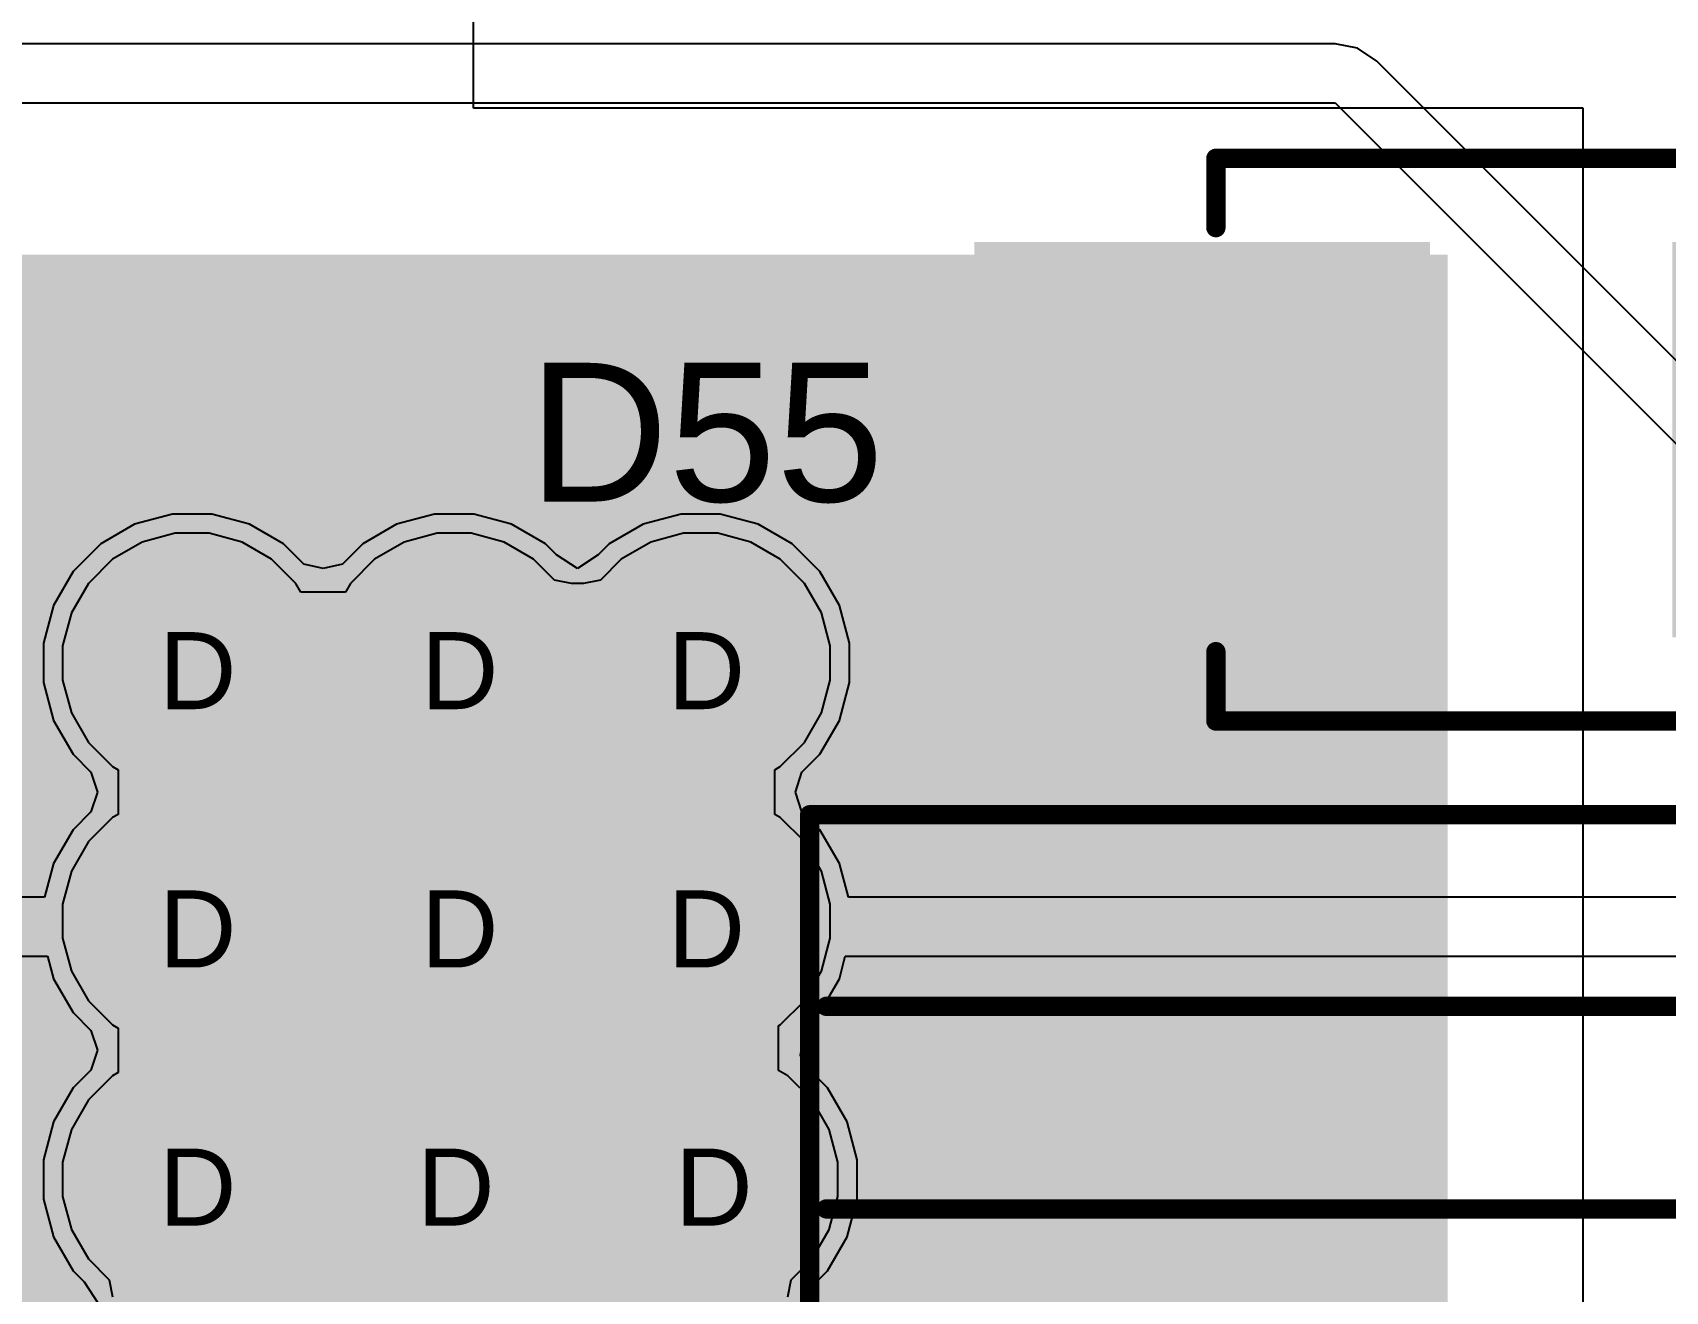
# Model space of a CAD drawing. Header units: inches. Extents: x 0 to 5379, y 0 to 5429.
# Drawn here: x 181.66 to 192.42, y 6.91 to 15.2 of the extents above; entities that cross this region are included whole.
import ezdxf

# ---------------------------------------------------------------- set-up
doc = ezdxf.new("R2010")
doc.units = ezdxf.units.IN
for name, color, linetype in [('Bottom Layer', 5, 'Continuous'), ('Bottom Solder', 6, 'Continuous'), ('Drill Drawing', 1, 'Continuous'), ('GND01', 16, 'Continuous'), ('GND02', 76, 'Continuous'), ('PWR', 156, 'Continuous'), ('SIG 01', 90, 'Continuous'), ('Top Layer', 1, 'Continuous'), ('Top Overlay', 2, 'Continuous'), ('Top Paste', 8, 'Continuous'), ('Top Solder', 216, 'Continuous'), ('Via Holes', 16, 'Continuous')]:
    doc.layers.add(name, color=color, linetype=linetype)
doc.styles.add('Arial', font='', dxfattribs={"height": 0.2})
doc.styles.get('Arial').set_extended_font_data('Arial')

# ---------------------------------------------------------------- blocks, each defined once
blk = doc.blocks.new('DB128L_5_08_2P_BK_S_817')
at = {"layer": 'Top Overlay'}
for points in [[(5.1, 4.949, 0.127, 0.127, 0), (5.1, -5.1, 0.127, 0.127, 0)], [(4.99, -2.503, 0.127, 0.127, 0), (-4.956, -2.503, 0.127, 0.127, 0)], [(4.99, -3.838, 0.127, 0.127, 0), (-4.99, -3.838, 0.127, 0.127, 0)], [(0.597, -3.838, 0.127, 0.127, 0), (0.473, -3.838, 0.127, 0.127, 0)], [(5.1, -5.1, 0.127, 0.127, 0), (-5.1, -5.1, 0.127, 0.127, 0)]]:
    blk.add_lwpolyline(points, format="xyseb", dxfattribs=at)
for points in [[(4.958, -2.503, 0.0635, 0.0635, 1), (5.022, -2.503, 0.0635, 0.0635, 1)], [(0.441, -3.838, 0.0635, 0.0635, 1), (0.505, -3.838, 0.0635, 0.0635, 1)], [(0.566, -3.838, 0.0635, 0.0635, 1), (0.629, -3.838, 0.0635, 0.0635, 1)], [(4.958, -3.838, 0.0635, 0.0635, 1), (5.022, -3.838, 0.0635, 0.0635, 1)], [(5.068, -5.1, 0.0635, 0.0635, 1), (5.132, -5.1, 0.0635, 0.0635, 1)], [(5.068, -5.1, 0.0635, 0.0635, 1), (5.132, -5.1, 0.0635, 0.0635, 1)]]:
    blk.add_lwpolyline(points, format="xyseb", close=True, dxfattribs=at)
blk = doc.blocks.new('SMB__881')
at = {"layer": 'Top Layer'}
for points in [[(-3.7, -1.2), (-3.7, 1.2), (-0.9, 1.2), (-0.9, -1.2)], [(0.9, -1.2), (0.9, 1.2), (3.7, 1.2), (3.7, -1.2)]]:
    blk.add_hatch(color=1, dxfattribs=at).paths.add_polyline_path(points)
at = {"layer": 'Top Overlay'}
for points in [[(2.591, 1.245), (4.826, 1.245), (4.826, 1.905), (2.591, 1.905)], [(3.734, -1.651), (4.826, -1.651), (4.826, 1.346), (3.734, 1.346)], [(2.591, -1.905), (4.826, -1.905), (4.826, -1.245), (2.591, -1.245)]]:
    blk.add_hatch(color=2, dxfattribs=at).paths.add_polyline_path(points)
at = {"layer": 'Top Paste'}
for points in [[(-3.7, -1.2), (-3.7, 1.2), (-0.9, 1.2), (-0.9, -1.2)], [(0.9, -1.2), (0.9, 1.2), (3.7, 1.2), (3.7, -1.2)]]:
    blk.add_hatch(color=8, dxfattribs=at).paths.add_polyline_path(points)
at = {"layer": 'Top Solder'}
for points in [[(-3.802, -1.302), (-3.802, 1.302), (-0.798, 1.302), (-0.798, -1.302)], [(0.798, -1.302), (0.798, 1.302), (3.802, 1.302), (3.802, -1.302)]]:
    blk.add_hatch(color=216, dxfattribs=at).paths.add_polyline_path(points)
at = {"layer": 'Top Overlay'}
for points in [[(-2.21, 1.854, 0.127, 0.127, 0), (2.591, 1.854, 0.127, 0.127, 0)], [(-2.21, 1.397, 0.127, 0.127, 0), (-2.21, 1.854, 0.127, 0.127, 0)], [(-2.21, -1.854, 0.127, 0.127, 0), (-2.21, -1.397, 0.127, 0.127, 0)], [(-2.21, -1.854, 0.127, 0.127, 0), (2.591, -1.854, 0.127, 0.127, 0)]]:
    blk.add_lwpolyline(points, format="xyseb", dxfattribs=at)
for points in [[(-2.242, 1.854, 0.0635, 0.0635, 1), (-2.178, 1.854, 0.0635, 0.0635, 1)], [(-2.242, 1.854, 0.0635, 0.0635, 1), (-2.178, 1.854, 0.0635, 0.0635, 1)], [(2.559, 1.854, 0.0635, 0.0635, 1), (2.623, 1.854, 0.0635, 0.0635, 1)], [(-2.242, 1.397, 0.0635, 0.0635, 1), (-2.178, 1.397, 0.0635, 0.0635, 1)], [(-2.242, -1.397, 0.0635, 0.0635, 1), (-2.178, -1.397, 0.0635, 0.0635, 1)], [(-2.242, -1.854, 0.0635, 0.0635, 1), (-2.178, -1.854, 0.0635, 0.0635, 1)], [(-2.242, -1.854, 0.0635, 0.0635, 1), (-2.178, -1.854, 0.0635, 0.0635, 1)], [(2.559, -1.854, 0.0635, 0.0635, 1), (2.623, -1.854, 0.0635, 0.0635, 1)]]:
    blk.add_lwpolyline(points, format="xyseb", close=True, dxfattribs=at)

msp = doc.modelspace()

# ---------------------------------------------------------------- hatches: boundary and pattern name
at = {"layer": 'Bottom Layer'}
h = msp.add_hatch(color=5, dxfattribs=at)
edge = h.paths.add_edge_path()
edge.add_arc((182.711, 11.051), 0.6, 0, 360)
h = msp.add_hatch(color=5, dxfattribs=at)
edge = h.paths.add_edge_path()
edge.add_arc((184.438, 11.051), 0.6, 0, 360)
h = msp.add_hatch(color=5, dxfattribs=at)
edge = h.paths.add_edge_path()
edge.add_arc((186.064, 11.051), 0.6, 0, 360)
h = msp.add_hatch(color=5, dxfattribs=at)
edge = h.paths.add_edge_path()
edge.add_arc((182.711, 9.349), 0.6, 0, 360)
h = msp.add_hatch(color=5, dxfattribs=at)
edge = h.paths.add_edge_path()
edge.add_arc((184.438, 9.349), 0.6, 0, 360)
h = msp.add_hatch(color=5, dxfattribs=at)
edge = h.paths.add_edge_path()
edge.add_arc((186.064, 9.349), 0.6, 0, 360)
h = msp.add_hatch(color=5, dxfattribs=at)
edge = h.paths.add_edge_path()
edge.add_arc((182.711, 7.647), 0.6, 0, 360)
h = msp.add_hatch(color=5, dxfattribs=at)
edge = h.paths.add_edge_path()
edge.add_arc((184.413, 7.647), 0.6, 0, 360)
h = msp.add_hatch(color=5, dxfattribs=at)
edge = h.paths.add_edge_path()
edge.add_arc((186.114, 7.647), 0.6, 0, 360)
at = {"layer": 'Bottom Solder'}
h = msp.add_hatch(color=6, dxfattribs=at)
edge = h.paths.add_edge_path()
edge.add_arc((182.711, 11.051), 0.702, 0, 360)
h = msp.add_hatch(color=6, dxfattribs=at)
edge = h.paths.add_edge_path()
edge.add_arc((184.438, 11.051), 0.702, 0, 360)
h = msp.add_hatch(color=6, dxfattribs=at)
edge = h.paths.add_edge_path()
edge.add_arc((186.064, 11.051), 0.702, 0, 360)
h = msp.add_hatch(color=6, dxfattribs=at)
edge = h.paths.add_edge_path()
edge.add_arc((182.711, 9.349), 0.702, 0, 360)
h = msp.add_hatch(color=6, dxfattribs=at)
edge = h.paths.add_edge_path()
edge.add_arc((184.438, 9.349), 0.702, 0, 360)
h = msp.add_hatch(color=6, dxfattribs=at)
edge = h.paths.add_edge_path()
edge.add_arc((186.064, 9.349), 0.702, 0, 360)
h = msp.add_hatch(color=6, dxfattribs=at)
edge = h.paths.add_edge_path()
edge.add_arc((182.711, 7.647), 0.702, 0, 360)
h = msp.add_hatch(color=6, dxfattribs=at)
edge = h.paths.add_edge_path()
edge.add_arc((184.413, 7.647), 0.702, 0, 360)
h = msp.add_hatch(color=6, dxfattribs=at)
edge = h.paths.add_edge_path()
edge.add_arc((186.114, 7.647), 0.702, 0, 360)
at = {"layer": 'GND01'}
h = msp.add_hatch(color=16, dxfattribs=at)
edge = h.paths.add_edge_path()
edge.add_arc((182.711, 11.051), 0.6, 0, 360)
h = msp.add_hatch(color=16, dxfattribs=at)
edge = h.paths.add_edge_path()
edge.add_arc((184.438, 11.051), 0.6, 0, 360)
h = msp.add_hatch(color=16, dxfattribs=at)
edge = h.paths.add_edge_path()
edge.add_arc((186.064, 11.051), 0.6, 0, 360)
h = msp.add_hatch(color=16, dxfattribs=at)
edge = h.paths.add_edge_path()
edge.add_arc((182.711, 9.349), 0.6, 0, 360)
h = msp.add_hatch(color=16, dxfattribs=at)
edge = h.paths.add_edge_path()
edge.add_arc((184.438, 9.349), 0.6, 0, 360)
h = msp.add_hatch(color=16, dxfattribs=at)
edge = h.paths.add_edge_path()
edge.add_arc((186.064, 9.349), 0.6, 0, 360)
h = msp.add_hatch(color=16, dxfattribs=at)
edge = h.paths.add_edge_path()
edge.add_arc((182.711, 7.647), 0.6, 0, 360)
h = msp.add_hatch(color=16, dxfattribs=at)
edge = h.paths.add_edge_path()
edge.add_arc((184.413, 7.647), 0.6, 0, 360)
h = msp.add_hatch(color=16, dxfattribs=at)
edge = h.paths.add_edge_path()
edge.add_arc((186.114, 7.647), 0.6, 0, 360)
at = {"layer": 'GND02'}
h = msp.add_hatch(color=76, dxfattribs=at)
edge = h.paths.add_edge_path()
edge.add_arc((182.711, 11.051), 0.6, 0, 360)
h = msp.add_hatch(color=76, dxfattribs=at)
edge = h.paths.add_edge_path()
edge.add_arc((184.438, 11.051), 0.6, 0, 360)
h = msp.add_hatch(color=76, dxfattribs=at)
edge = h.paths.add_edge_path()
edge.add_arc((186.064, 11.051), 0.6, 0, 360)
h = msp.add_hatch(color=76, dxfattribs=at)
edge = h.paths.add_edge_path()
edge.add_arc((182.711, 9.349), 0.6, 0, 360)
h = msp.add_hatch(color=76, dxfattribs=at)
edge = h.paths.add_edge_path()
edge.add_arc((184.438, 9.349), 0.6, 0, 360)
h = msp.add_hatch(color=76, dxfattribs=at)
edge = h.paths.add_edge_path()
edge.add_arc((186.064, 9.349), 0.6, 0, 360)
h = msp.add_hatch(color=76, dxfattribs=at)
edge = h.paths.add_edge_path()
edge.add_arc((182.711, 7.647), 0.6, 0, 360)
h = msp.add_hatch(color=76, dxfattribs=at)
edge = h.paths.add_edge_path()
edge.add_arc((184.413, 7.647), 0.6, 0, 360)
h = msp.add_hatch(color=76, dxfattribs=at)
edge = h.paths.add_edge_path()
edge.add_arc((186.114, 7.647), 0.6, 0, 360)
at = {"layer": 'PWR'}
h = msp.add_hatch(color=156, dxfattribs=at)
edge = h.paths.add_edge_path()
edge.add_arc((182.711, 11.051), 0.6, 0, 360)
h = msp.add_hatch(color=156, dxfattribs=at)
edge = h.paths.add_edge_path()
edge.add_arc((184.438, 11.051), 0.6, 0, 360)
h = msp.add_hatch(color=156, dxfattribs=at)
edge = h.paths.add_edge_path()
edge.add_arc((186.064, 11.051), 0.6, 0, 360)
h = msp.add_hatch(color=156, dxfattribs=at)
edge = h.paths.add_edge_path()
edge.add_arc((182.711, 9.349), 0.6, 0, 360)
h = msp.add_hatch(color=156, dxfattribs=at)
edge = h.paths.add_edge_path()
edge.add_arc((184.438, 9.349), 0.6, 0, 360)
h = msp.add_hatch(color=156, dxfattribs=at)
edge = h.paths.add_edge_path()
edge.add_arc((186.064, 9.349), 0.6, 0, 360)
h = msp.add_hatch(color=156, dxfattribs=at)
edge = h.paths.add_edge_path()
edge.add_arc((182.711, 7.647), 0.6, 0, 360)
h = msp.add_hatch(color=156, dxfattribs=at)
edge = h.paths.add_edge_path()
edge.add_arc((184.413, 7.647), 0.6, 0, 360)
h = msp.add_hatch(color=156, dxfattribs=at)
edge = h.paths.add_edge_path()
edge.add_arc((186.114, 7.647), 0.6, 0, 360)
at = {"layer": 'SIG 01'}
h = msp.add_hatch(color=90, dxfattribs=at)
edge = h.paths.add_edge_path()
edge.add_arc((182.711, 11.051), 0.6, 0, 360)
h = msp.add_hatch(color=90, dxfattribs=at)
edge = h.paths.add_edge_path()
edge.add_arc((184.438, 11.051), 0.6, 0, 360)
h = msp.add_hatch(color=90, dxfattribs=at)
edge = h.paths.add_edge_path()
edge.add_arc((186.064, 11.051), 0.6, 0, 360)
h = msp.add_hatch(color=90, dxfattribs=at)
edge = h.paths.add_edge_path()
edge.add_arc((182.711, 9.349), 0.6, 0, 360)
h = msp.add_hatch(color=90, dxfattribs=at)
edge = h.paths.add_edge_path()
edge.add_arc((184.438, 9.349), 0.6, 0, 360)
h = msp.add_hatch(color=90, dxfattribs=at)
edge = h.paths.add_edge_path()
edge.add_arc((186.064, 9.349), 0.6, 0, 360)
h = msp.add_hatch(color=90, dxfattribs=at)
edge = h.paths.add_edge_path()
edge.add_arc((182.711, 7.647), 0.6, 0, 360)
h = msp.add_hatch(color=90, dxfattribs=at)
edge = h.paths.add_edge_path()
edge.add_arc((184.413, 7.647), 0.6, 0, 360)
h = msp.add_hatch(color=90, dxfattribs=at)
edge = h.paths.add_edge_path()
edge.add_arc((186.114, 7.647), 0.6, 0, 360)
at = {"layer": 'Top Layer'}
msp.add_hatch(color=1, dxfattribs=at).paths.add_polyline_path([(181.462, 0.388), (190.987, 0.388), (190.987, 13.741), (181.462, 13.741)])
h = msp.add_hatch(color=1, dxfattribs=at)
edge = h.paths.add_edge_path()
edge.add_arc((182.711, 11.051), 0.6, 0, 360)
h = msp.add_hatch(color=1, dxfattribs=at)
edge = h.paths.add_edge_path()
edge.add_arc((184.438, 11.051), 0.6, 0, 360)
h = msp.add_hatch(color=1, dxfattribs=at)
edge = h.paths.add_edge_path()
edge.add_arc((186.064, 11.051), 0.6, 0, 360)
h = msp.add_hatch(color=1, dxfattribs=at)
edge = h.paths.add_edge_path()
edge.add_arc((182.711, 9.349), 0.6, 0, 360)
h = msp.add_hatch(color=1, dxfattribs=at)
edge = h.paths.add_edge_path()
edge.add_arc((184.438, 9.349), 0.6, 0, 360)
h = msp.add_hatch(color=1, dxfattribs=at)
edge = h.paths.add_edge_path()
edge.add_arc((186.064, 9.349), 0.6, 0, 360)
h = msp.add_hatch(color=1, dxfattribs=at)
edge = h.paths.add_edge_path()
edge.add_arc((182.711, 7.647), 0.6, 0, 360)
h = msp.add_hatch(color=1, dxfattribs=at)
edge = h.paths.add_edge_path()
edge.add_arc((184.413, 7.647), 0.6, 0, 360)
h = msp.add_hatch(color=1, dxfattribs=at)
edge = h.paths.add_edge_path()
edge.add_arc((186.114, 7.647), 0.6, 0, 360)
at = {"layer": 'Top Solder'}
h = msp.add_hatch(color=216, dxfattribs=at)
edge = h.paths.add_edge_path()
edge.add_arc((182.711, 11.051), 0.702, 0, 360)
h = msp.add_hatch(color=216, dxfattribs=at)
edge = h.paths.add_edge_path()
edge.add_arc((184.438, 11.051), 0.702, 0, 360)
h = msp.add_hatch(color=216, dxfattribs=at)
edge = h.paths.add_edge_path()
edge.add_arc((186.064, 11.051), 0.702, 0, 360)
h = msp.add_hatch(color=216, dxfattribs=at)
edge = h.paths.add_edge_path()
edge.add_arc((182.711, 9.349), 0.702, 0, 360)
h = msp.add_hatch(color=216, dxfattribs=at)
edge = h.paths.add_edge_path()
edge.add_arc((184.438, 9.349), 0.702, 0, 360)
h = msp.add_hatch(color=216, dxfattribs=at)
edge = h.paths.add_edge_path()
edge.add_arc((186.064, 9.349), 0.702, 0, 360)
h = msp.add_hatch(color=216, dxfattribs=at)
edge = h.paths.add_edge_path()
edge.add_arc((182.711, 7.647), 0.702, 0, 360)
h = msp.add_hatch(color=216, dxfattribs=at)
edge = h.paths.add_edge_path()
edge.add_arc((184.413, 7.647), 0.702, 0, 360)
h = msp.add_hatch(color=216, dxfattribs=at)
edge = h.paths.add_edge_path()
edge.add_arc((186.114, 7.647), 0.702, 0, 360)
at = {"layer": 'Via Holes'}
h = msp.add_hatch(color=7, dxfattribs=at)
edge = h.paths.add_edge_path()
edge.add_arc((182.711, 11.051), 0.35, 0, 360)
h = msp.add_hatch(color=7, dxfattribs=at)
edge = h.paths.add_edge_path()
edge.add_arc((184.438, 11.051), 0.35, 0, 360)
h = msp.add_hatch(color=7, dxfattribs=at)
edge = h.paths.add_edge_path()
edge.add_arc((186.064, 11.051), 0.35, 0, 360)
h = msp.add_hatch(color=7, dxfattribs=at)
edge = h.paths.add_edge_path()
edge.add_arc((182.711, 9.349), 0.35, 0, 360)
h = msp.add_hatch(color=7, dxfattribs=at)
edge = h.paths.add_edge_path()
edge.add_arc((184.438, 9.349), 0.35, 0, 360)
h = msp.add_hatch(color=7, dxfattribs=at)
edge = h.paths.add_edge_path()
edge.add_arc((186.064, 9.349), 0.35, 0, 360)
h = msp.add_hatch(color=7, dxfattribs=at)
edge = h.paths.add_edge_path()
edge.add_arc((182.711, 7.647), 0.35, 0, 360)
h = msp.add_hatch(color=7, dxfattribs=at)
edge = h.paths.add_edge_path()
edge.add_arc((184.413, 7.647), 0.35, 0, 360)
h = msp.add_hatch(color=7, dxfattribs=at)
edge = h.paths.add_edge_path()
edge.add_arc((186.114, 7.647), 0.35, 0, 360)

# ---------------------------------------------------------------- linework, layer by layer
at = {"layer": 'GND01'}
for p, q in [((182.381, 11.847), (182.186, 11.734)), ((182.598, 11.905), (182.381, 11.847)), ((182.823, 11.905), (182.598, 11.905)), ((183.04, 11.847), (182.823, 11.905)), ((183.235, 11.734), (183.04, 11.847)), ((184.108, 11.847), (183.914, 11.734)), ((184.326, 11.905), (184.108, 11.847)), ((184.55, 11.905), (184.326, 11.905)), ((184.768, 11.847), (184.55, 11.905)), ((184.962, 11.734), (184.768, 11.847)), ((185.734, 11.847), (185.539, 11.734)), ((185.951, 11.905), (185.734, 11.847)), ((186.176, 11.905), (185.951, 11.905)), ((186.393, 11.847), (186.176, 11.905)), ((186.588, 11.734), (186.393, 11.847)), ((182.186, 11.734), (182.027, 11.575)), ((183.394, 11.575), (183.235, 11.734)), ((183.914, 11.734), (183.755, 11.575)), ((185.1, 11.597), (184.962, 11.734)), ((185.539, 11.734), (185.402, 11.597)), ((186.747, 11.575), (186.588, 11.734)), ((182.027, 11.575), (181.915, 11.381)), ((183.428, 11.517), (183.394, 11.575)), ((183.721, 11.517), (183.428, 11.517)), ((183.755, 11.575), (183.721, 11.517)), ((185.211, 11.575), (185.1, 11.597)), ((185.291, 11.575), (185.211, 11.575)), ((185.402, 11.597), (185.291, 11.575)), ((186.859, 11.381), (186.747, 11.575)), ((181.915, 11.381), (181.857, 11.163)), ((186.918, 11.163), (186.859, 11.381)), ((181.857, 11.163), (181.857, 10.938)), ((186.918, 10.938), (186.918, 11.163)), ((181.857, 10.938), (181.915, 10.721)), ((186.859, 10.721), (186.918, 10.938)), ((181.915, 10.721), (182.027, 10.527)), ((186.747, 10.527), (186.859, 10.721)), ((182.027, 10.527), (182.186, 10.368)), ((186.588, 10.368), (186.747, 10.527)), ((182.186, 10.368), (182.223, 10.347)), ((182.223, 10.347), (182.223, 10.053)), ((186.552, 10.347), (186.588, 10.368)), ((186.552, 10.053), (186.552, 10.347)), ((182.186, 10.032), (182.027, 9.873)), ((182.223, 10.053), (182.186, 10.032)), ((186.588, 10.032), (186.552, 10.053)), ((186.747, 9.873), (186.588, 10.032)), ((182.027, 9.873), (181.915, 9.679)), ((186.859, 9.679), (186.747, 9.873)), ((181.915, 9.679), (181.857, 9.462)), ((186.918, 9.462), (186.859, 9.679)), ((181.857, 9.462), (181.857, 9.237)), ((186.918, 9.237), (186.918, 9.462)), ((181.857, 9.237), (181.915, 9.019)), ((186.859, 9.019), (186.918, 9.237)), ((181.915, 9.019), (182.027, 8.825)), ((186.747, 8.825), (186.859, 9.019)), ((182.027, 8.825), (182.186, 8.666)), ((186.588, 8.666), (186.747, 8.825)), ((182.186, 8.666), (182.223, 8.645)), ((182.223, 8.645), (182.223, 8.352)), ((186.577, 8.66), (186.588, 8.666)), ((186.577, 8.366), (186.577, 8.66)), ((182.186, 8.331), (182.027, 8.172)), ((182.223, 8.352), (182.186, 8.331)), ((186.639, 8.331), (186.577, 8.366)), ((186.798, 8.172), (186.639, 8.331)), ((182.027, 8.172), (181.915, 7.977)), ((186.91, 7.977), (186.798, 8.172)), ((181.915, 7.977), (181.857, 7.76)), ((186.968, 7.76), (186.91, 7.977)), ((181.857, 7.76), (181.857, 7.535)), ((186.968, 7.535), (186.968, 7.76)), ((181.857, 7.535), (181.915, 7.318)), ((186.91, 7.318), (186.968, 7.535)), ((181.915, 7.318), (182.027, 7.123)), ((186.798, 7.123), (186.91, 7.318)), ((182.027, 7.123), (182.165, 6.986)), ((186.661, 6.986), (186.798, 7.123)), ((182.165, 6.986), (182.186, 6.874)), ((186.639, 6.874), (186.661, 6.986))]:
    msp.add_line(p, q, dxfattribs=at)
at = {"layer": 'GND02'}
for p, q in [((182.381, 11.847), (182.186, 11.734)), ((182.598, 11.905), (182.381, 11.847)), ((182.823, 11.905), (182.598, 11.905)), ((183.04, 11.847), (182.823, 11.905)), ((183.235, 11.734), (183.04, 11.847)), ((184.108, 11.847), (183.914, 11.734)), ((184.326, 11.905), (184.108, 11.847)), ((184.55, 11.905), (184.326, 11.905)), ((184.768, 11.847), (184.55, 11.905)), ((184.962, 11.734), (184.768, 11.847)), ((185.734, 11.847), (185.539, 11.734)), ((185.951, 11.905), (185.734, 11.847)), ((186.176, 11.905), (185.951, 11.905)), ((186.393, 11.847), (186.176, 11.905)), ((186.588, 11.734), (186.393, 11.847)), ((182.186, 11.734), (182.027, 11.575)), ((183.394, 11.575), (183.235, 11.734)), ((183.914, 11.734), (183.755, 11.575)), ((185.1, 11.597), (184.962, 11.734)), ((185.539, 11.734), (185.402, 11.597)), ((186.747, 11.575), (186.588, 11.734)), ((182.027, 11.575), (181.915, 11.381)), ((183.428, 11.517), (183.394, 11.575)), ((183.721, 11.517), (183.428, 11.517)), ((183.755, 11.575), (183.721, 11.517)), ((185.211, 11.575), (185.1, 11.597)), ((185.291, 11.575), (185.211, 11.575)), ((185.402, 11.597), (185.291, 11.575)), ((186.859, 11.381), (186.747, 11.575)), ((181.915, 11.381), (181.857, 11.163)), ((186.918, 11.163), (186.859, 11.381)), ((181.857, 11.163), (181.857, 10.938)), ((186.918, 10.938), (186.918, 11.163)), ((181.857, 10.938), (181.915, 10.721)), ((186.859, 10.721), (186.918, 10.938)), ((181.915, 10.721), (182.027, 10.527)), ((186.747, 10.527), (186.859, 10.721)), ((182.027, 10.527), (182.186, 10.368)), ((186.588, 10.368), (186.747, 10.527)), ((182.186, 10.368), (182.223, 10.347)), ((182.223, 10.347), (182.223, 10.053)), ((186.552, 10.347), (186.588, 10.368)), ((186.552, 10.053), (186.552, 10.347)), ((182.186, 10.032), (182.027, 9.873)), ((182.223, 10.053), (182.186, 10.032)), ((186.588, 10.032), (186.552, 10.053)), ((186.747, 9.873), (186.588, 10.032)), ((182.027, 9.873), (181.915, 9.679)), ((186.859, 9.679), (186.747, 9.873)), ((181.915, 9.679), (181.857, 9.462)), ((186.918, 9.462), (186.859, 9.679)), ((181.857, 9.462), (181.857, 9.237)), ((186.918, 9.237), (186.918, 9.462)), ((181.857, 9.237), (181.915, 9.019)), ((186.859, 9.019), (186.918, 9.237)), ((181.915, 9.019), (182.027, 8.825)), ((186.747, 8.825), (186.859, 9.019)), ((182.027, 8.825), (182.186, 8.666)), ((186.588, 8.666), (186.747, 8.825)), ((182.186, 8.666), (182.223, 8.645)), ((182.223, 8.645), (182.223, 8.352)), ((186.577, 8.66), (186.588, 8.666)), ((186.577, 8.366), (186.577, 8.66)), ((182.186, 8.331), (182.027, 8.172)), ((182.223, 8.352), (182.186, 8.331)), ((186.639, 8.331), (186.577, 8.366)), ((186.798, 8.172), (186.639, 8.331)), ((182.027, 8.172), (181.915, 7.977)), ((186.91, 7.977), (186.798, 8.172)), ((181.915, 7.977), (181.857, 7.76)), ((186.968, 7.76), (186.91, 7.977)), ((181.857, 7.76), (181.857, 7.535)), ((186.968, 7.535), (186.968, 7.76)), ((181.857, 7.535), (181.915, 7.318)), ((186.91, 7.318), (186.968, 7.535)), ((181.915, 7.318), (182.027, 7.123)), ((186.798, 7.123), (186.91, 7.318)), ((182.027, 7.123), (182.165, 6.986)), ((186.661, 6.986), (186.798, 7.123)), ((182.165, 6.986), (182.186, 6.874)), ((186.639, 6.874), (186.661, 6.986))]:
    msp.add_line(p, q, dxfattribs=at)
at = {"layer": 'PWR'}
for p, q in [((190.246, 15.13), (169.292, 15.13)), ((190.394, 15.101), (190.246, 15.13)), ((190.52, 15.017), (190.394, 15.101)), ((195.115, 10.421), (190.52, 15.017)), ((169.292, 14.742), (190.246, 14.742)), ((190.246, 14.742), (194.955, 10.033)), ((182.381, 11.847), (182.186, 11.734)), ((182.598, 11.905), (182.381, 11.847)), ((182.823, 11.905), (182.598, 11.905)), ((183.04, 11.847), (182.823, 11.905)), ((183.235, 11.734), (183.04, 11.847)), ((184.108, 11.847), (183.914, 11.734)), ((184.326, 11.905), (184.108, 11.847)), ((184.55, 11.905), (184.326, 11.905)), ((184.768, 11.847), (184.55, 11.905)), ((184.962, 11.734), (184.768, 11.847)), ((185.734, 11.847), (185.539, 11.734)), ((185.951, 11.905), (185.734, 11.847)), ((186.176, 11.905), (185.951, 11.905)), ((186.393, 11.847), (186.176, 11.905)), ((186.588, 11.734), (186.393, 11.847)), ((182.186, 11.734), (182.027, 11.575)), ((183.394, 11.575), (183.235, 11.734)), ((183.914, 11.734), (183.755, 11.575)), ((185.1, 11.597), (184.962, 11.734)), ((185.539, 11.734), (185.402, 11.597)), ((186.747, 11.575), (186.588, 11.734)), ((182.027, 11.575), (181.915, 11.381)), ((183.428, 11.517), (183.394, 11.575)), ((183.721, 11.517), (183.428, 11.517)), ((183.755, 11.575), (183.721, 11.517)), ((185.211, 11.575), (185.1, 11.597)), ((185.291, 11.575), (185.211, 11.575)), ((185.402, 11.597), (185.291, 11.575)), ((186.859, 11.381), (186.747, 11.575)), ((181.915, 11.381), (181.857, 11.163)), ((186.918, 11.163), (186.859, 11.381)), ((181.857, 11.163), (181.857, 10.938)), ((186.918, 10.938), (186.918, 11.163)), ((181.857, 10.938), (181.915, 10.721)), ((186.859, 10.721), (186.918, 10.938)), ((181.915, 10.721), (182.027, 10.527)), ((186.747, 10.527), (186.859, 10.721)), ((182.027, 10.527), (182.186, 10.368)), ((186.588, 10.368), (186.747, 10.527)), ((182.186, 10.368), (182.223, 10.347)), ((182.223, 10.347), (182.223, 10.053)), ((186.552, 10.347), (186.588, 10.368)), ((186.552, 10.053), (186.552, 10.347)), ((182.186, 10.032), (182.027, 9.873)), ((182.223, 10.053), (182.186, 10.032)), ((186.588, 10.032), (186.552, 10.053)), ((186.747, 9.873), (186.588, 10.032)), ((182.027, 9.873), (181.915, 9.679)), ((186.859, 9.679), (186.747, 9.873)), ((181.915, 9.679), (181.857, 9.462)), ((186.918, 9.462), (186.859, 9.679)), ((181.857, 9.462), (181.857, 9.237)), ((186.918, 9.237), (186.918, 9.462)), ((181.857, 9.237), (181.915, 9.019)), ((186.859, 9.019), (186.918, 9.237)), ((181.915, 9.019), (182.027, 8.825)), ((186.747, 8.825), (186.859, 9.019)), ((182.027, 8.825), (182.186, 8.666)), ((186.588, 8.666), (186.747, 8.825)), ((182.186, 8.666), (182.223, 8.645)), ((182.223, 8.645), (182.223, 8.352)), ((186.577, 8.66), (186.588, 8.666)), ((186.577, 8.366), (186.577, 8.66)), ((182.186, 8.331), (182.027, 8.172)), ((182.223, 8.352), (182.186, 8.331)), ((186.639, 8.331), (186.577, 8.366)), ((186.798, 8.172), (186.639, 8.331)), ((182.027, 8.172), (181.915, 7.977)), ((186.91, 7.977), (186.798, 8.172)), ((181.915, 7.977), (181.857, 7.76)), ((186.968, 7.76), (186.91, 7.977)), ((181.857, 7.76), (181.857, 7.535)), ((186.968, 7.535), (186.968, 7.76)), ((181.857, 7.535), (181.915, 7.318)), ((186.91, 7.318), (186.968, 7.535)), ((181.915, 7.318), (182.027, 7.123)), ((186.798, 7.123), (186.91, 7.318)), ((182.027, 7.123), (182.165, 6.986)), ((186.661, 6.986), (186.798, 7.123)), ((182.165, 6.986), (182.186, 6.874)), ((186.639, 6.874), (186.661, 6.986))]:
    msp.add_line(p, q, dxfattribs=at)
at = {"layer": 'SIG 01'}
for p, q in [((182.332, 11.965), (182.108, 11.836)), ((182.582, 12.032), (182.332, 11.965)), ((182.84, 12.032), (182.582, 12.032)), ((183.089, 11.965), (182.84, 12.032)), ((183.313, 11.836), (183.089, 11.965)), ((184.059, 11.965), (183.836, 11.836)), ((184.309, 12.032), (184.059, 11.965)), ((184.567, 12.032), (184.309, 12.032)), ((184.817, 11.965), (184.567, 12.032)), ((185.04, 11.836), (184.817, 11.965)), ((185.685, 11.965), (185.461, 11.836)), ((185.934, 12.032), (185.685, 11.965)), ((186.193, 12.032), (185.934, 12.032)), ((186.442, 11.965), (186.193, 12.032)), ((186.666, 11.836), (186.442, 11.965)), ((182.108, 11.836), (181.926, 11.653)), ((183.447, 11.702), (183.313, 11.836)), ((183.836, 11.836), (183.702, 11.702)), ((185.113, 11.763), (185.04, 11.836)), ((185.251, 11.672), (185.113, 11.763)), ((185.388, 11.763), (185.251, 11.672)), ((185.461, 11.836), (185.388, 11.763)), ((186.849, 11.653), (186.666, 11.836)), ((181.926, 11.653), (181.797, 11.43)), ((183.574, 11.672), (183.447, 11.702)), ((183.702, 11.702), (183.574, 11.672)), ((186.978, 11.43), (186.849, 11.653)), ((181.797, 11.43), (181.73, 11.18)), ((187.045, 11.18), (186.978, 11.43)), ((181.73, 11.18), (181.73, 10.922)), ((187.045, 10.922), (187.045, 11.18)), ((181.73, 10.922), (181.797, 10.672)), ((186.978, 10.672), (187.045, 10.922)), ((181.797, 10.672), (181.926, 10.449)), ((186.849, 10.449), (186.978, 10.672)), ((181.926, 10.449), (182.043, 10.331)), ((186.731, 10.331), (186.849, 10.449)), ((182.043, 10.331), (182.087, 10.2)), ((186.688, 10.2), (186.731, 10.331)), ((182.087, 10.2), (182.043, 10.069)), ((186.731, 10.069), (186.688, 10.2)), ((182.043, 10.069), (181.926, 9.951)), ((186.849, 9.951), (186.731, 10.069)), ((181.926, 9.951), (181.797, 9.728)), ((186.978, 9.728), (186.849, 9.951)), ((181.797, 9.728), (181.737, 9.507)), ((187.037, 9.507), (186.978, 9.728)), ((181.737, 9.507), (180.247, 9.507)), ((226.472, 9.507), (187.037, 9.507)), ((180.247, 9.118), (181.757, 9.118)), ((181.757, 9.118), (181.797, 8.97)), ((186.978, 8.97), (187.017, 9.118)), ((187.017, 9.118), (226.472, 9.118)), ((181.797, 8.97), (181.926, 8.747)), ((186.849, 8.747), (186.978, 8.97)), ((181.926, 8.747), (182.043, 8.629)), ((186.75, 8.648), (186.849, 8.747)), ((182.043, 8.629), (182.087, 8.498)), ((186.721, 8.463), (186.75, 8.648)), ((182.087, 8.498), (182.043, 8.367)), ((186.763, 8.386), (186.721, 8.463)), ((182.043, 8.367), (181.926, 8.25)), ((186.899, 8.25), (186.763, 8.386)), ((181.926, 8.25), (181.797, 8.026)), ((187.029, 8.026), (186.899, 8.25)), ((181.797, 8.026), (181.73, 7.776)), ((187.095, 7.776), (187.029, 8.026)), ((181.73, 7.776), (181.73, 7.518)), ((187.095, 7.518), (187.095, 7.776)), ((181.73, 7.518), (181.797, 7.269)), ((187.029, 7.269), (187.095, 7.518)), ((181.797, 7.269), (181.926, 7.045)), ((186.899, 7.045), (187.029, 7.269)), ((181.926, 7.045), (181.999, 6.972)), ((186.827, 6.972), (186.899, 7.045)), ((181.999, 6.972), (182.09, 6.834)), ((186.735, 6.834), (186.827, 6.972))]:
    msp.add_line(p, q, dxfattribs=at)
at = {"layer": 'Top Layer'}
for p, q in [((184.566, 14.707), (184.566, 62.952)), ((191.882, 14.707), (184.566, 14.707)), ((191.882, 0.388), (191.882, 14.707))]:
    msp.add_line(p, q, dxfattribs=at)

# ---------------------------------------------------------------- block references
msp.add_blockref('SMB__881', (191.67, 12.522))
at = {"rotation": 180}
msp.add_blockref('DB128L_5_08_2P_BK_S_817', (191.882, 4.95), dxfattribs=at)

# ---------------------------------------------------------------- texts
at = {"layer": 'Drill Drawing', "style": 'Arial'}
for p in [(182.491, 10.746), (184.218, 10.746), (185.844, 10.746), (182.491, 9.044), (184.218, 9.044), (185.844, 9.044), (182.491, 7.343), (184.193, 7.343), (185.894, 7.343)]:
    msp.add_text('D', height=0.508, dxfattribs=at).set_placement(p)
at = {"layer": 'Top Overlay', "style": 'Arial'}
msp.add_text('D55', height=0.9144, dxfattribs=at).set_placement((184.928, 12.114))

doc.saveas('drawing.dxf')
